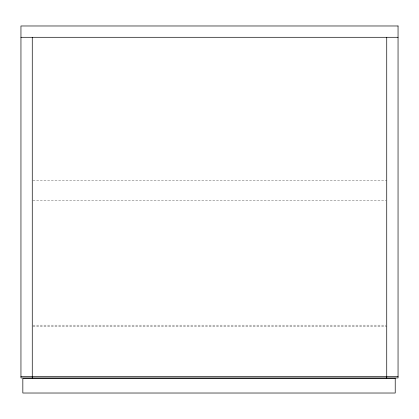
<?xml version="1.0" encoding="UTF-8"?>
<svg xmlns="http://www.w3.org/2000/svg" width="419" height="419" viewBox="0 0 419 419"><rect width="100%" height="100%" fill="white"/><g stroke="black" fill="none" stroke-linecap="round" stroke-linejoin="round"><path stroke-width="0.31" stroke-dasharray="2.1 1.57" d="M32.918 180.589L386.737 180.589M32.918 200.701L386.082 200.701M32.918 325.144L386.082 325.144M32.918 326.401L386.737 326.401"/><path stroke-width="0.63" d="M20.95 37.291L398.05 37.291M20.95 376.681L398.05 376.681M386.737 37.291L386.737 377.938M32.263 37.291L32.263 377.938M398.05 25.978L20.95 25.978L20.95 377.938L398.05 377.938L398.05 25.978M395.222 378.567L22.836 378.567L22.836 393.022L395.222 393.022L395.222 378.567"/></g></svg>
